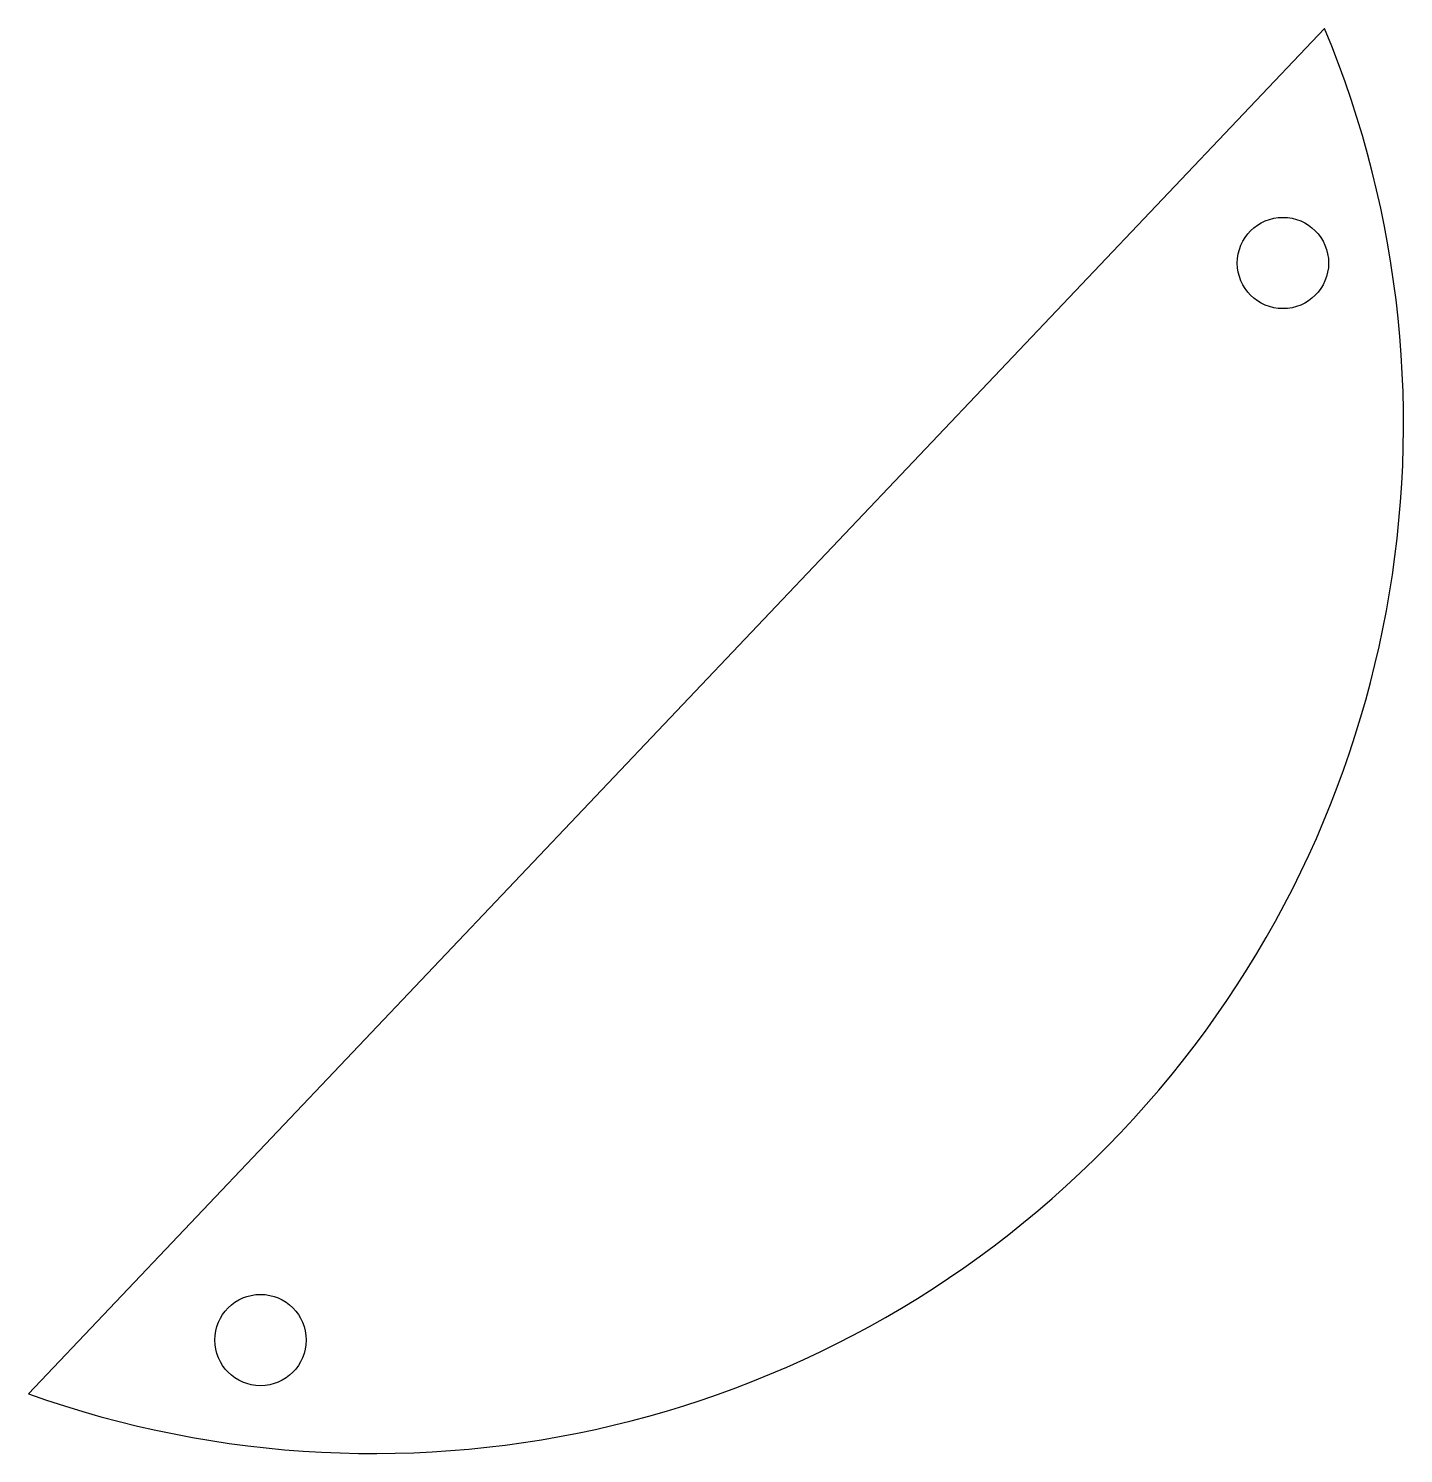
# Model space of a CAD drawing. Extents: x 0 to 48.2, y -2.1 to 47.9.
import ezdxf

# ---------------------------------------------------------------- set-up
doc = ezdxf.new("R2010")
doc.units = 0
doc.header["$MEASUREMENT"] = 0
doc.layers.get('0').update_dxf_attribs({"linetype": 'CONTINUOUS'})

msp = doc.modelspace()

# ---------------------------------------------------------------- linework, layer by layer
at = {"color": 7}
msp.add_line((0, 0), (45.440992, 47.865606), dxfattribs=at)
for centre in [(43.979144, 39.644566), (8.134023, 1.886841)]:
    msp.add_circle(centre, 1.6, dxfattribs=at)
msp.add_arc((12.105997, 34.009629), 36.1, 250.40641, 22.570634, dxfattribs=at)

doc.saveas('drawing.dxf')
